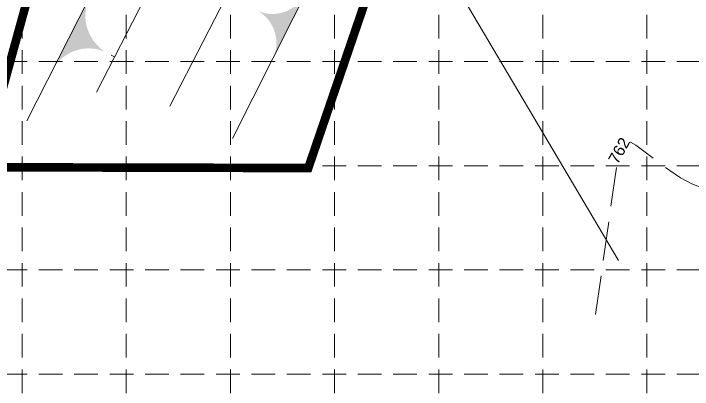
# Model space of a CAD drawing. Header units: feet. Extents: x 47819 to 50150, y 49272 to 50730.
# Drawn here: x 49308.6 to 49545.6, y 50177.1 to 50308.3 of the extents above; entities that cross this region are included whole.
import ezdxf
from ezdxf.enums import TextEntityAlignment as Align

# ---------------------------------------------------------------- set-up
doc = ezdxf.new("R2010")
doc.units = ezdxf.units.FT
doc.header["$MEASUREMENT"] = 0
doc.linetypes.add('DGN Style 3', pattern=[19.099317, 13.64237, -5.456948])
doc.linetypes.add('HIDDEN', pattern=[0.375, 0.25, -0.125])
doc.layers.add('GRID', color=254, linetype='HIDDEN')
for name, color, linetype, lineweight in [('Level 22', 1, 'Continuous', 0), ('Level 30', 1, 'Continuous', 0), ('Level 41', 1, 'Continuous', 0)]:
    doc.layers.add(name, color=color, linetype=linetype, lineweight=lineweight)
doc.styles.get("Standard").update_dxf_attribs({"font": 'ARIAL.TTF'})
doc.linetypes.add('{-8 SS-}', pattern='A,22,-11,[18,dgnlstyle-lstyle.shx,S=0.118456,R=0,X=0,Y=0],-11,22,-4,22,-4,22,-4', length=122)

msp = doc.modelspace()

# ---------------------------------------------------------------- hatches: boundary and pattern name
at = {"layer": 'Level 30', "linetype": 'Continuous', "lineweight": 0}
for points in [[(49335.79, 50315.35, 0.448686), (49342.71, 50293.79, 0.448688), (49322.04, 50288.2)], [(49398.69, 50291.61, 0.448696), (49392.6, 50309.86, 0.448688), (49410.69, 50315.8), (49408.65, 50311.17)]]:
    msp.add_hatch(color=5, dxfattribs=at).paths.add_polyline_path(points)

# ---------------------------------------------------------------- linework, layer by layer
at = {"layer": 'GRID', "color": 252, "linetype": 'HIDDEN', "lineweight": 0, "ltscale": 33}
for p, q in [((49311.62, 50691.48), (49311.62, 49418.72)), ((49347.98, 50691.48), (49347.98, 49418.72)), ((49384.34, 50691.48), (49384.34, 49418.72)), ((49420.7, 50691.48), (49420.7, 49418.72)), ((49457.06, 50691.48), (49457.06, 49418.72)), ((49493.42, 50691.48), (49493.42, 49418.72)), ((49529.78, 50691.48), (49529.78, 49418.72)), ((47857.22, 50291.52), (50111.54, 50291.52)), ((47857.22, 50255.16), (50111.54, 50255.16)), ((47857.22, 50218.8), (50111.54, 50218.8)), ((47857.22, 50182.44), (50111.54, 50182.44))]:
    msp.add_line(p, q, dxfattribs=at)
at = {"layer": 'Level 22', "color": 1, "linetype": 'DGN Style 3', "lineweight": 0, "const_width": 3}
msp.add_lwpolyline([(48470.84, 50360.63), (48893.66, 50363.72), (49328.47, 50367.91), (49297.31, 50254.65), (49411.53, 50254.38), (49452.15, 50373.14), (49647.66, 50389.79), (49803.44, 50403.95), (50068.94, 50405.65)], dxfattribs=at)
at = {"layer": 'Level 22', "color": 35, "linetype": 'DGN Style 3', "lineweight": 0, "flags": 128}
for points in [[(49585.19, 50238.8), (49553.87, 50246.01), (49549.54, 50247.24), (49545.41, 50248.89), (49541.48, 50250.97), (49537.75, 50253.47), (49525.87, 50262.34), (49524.03, 50263.36)], [(49519.13, 50254.54), (49511.39, 50200.14)]]:
    msp.add_lwpolyline(points, dxfattribs=at)
at = {"layer": 'Level 30', "color": 5, "linetype": 'Continuous', "lineweight": 0}
for p, q in [((49337.56, 50280.81), (49371.99, 50347.77)), ((49363.2, 50276.02), (49394.23, 50336.33)), ((49313.23, 50270.8), (49339.85, 50323.15)), ((49406.29, 50306.68), (49410.63, 50315.15)), ((49385.11, 50264.73), (49406.29, 50306.68)), ((49342.71, 50293.79), (49343.91, 50293.17))]:
    msp.add_line(p, q, dxfattribs=at)
at = {"layer": 'Level 41', "color": 40, "linetype": '{-8 SS-}', "lineweight": 0}
msp.add_line((49434.23, 50366.7), (49519.85, 50222.15), dxfattribs=at)

# ---------------------------------------------------------------- texts
at = {"layer": 'Level 22', "color": 35, "linetype": 'Continuous', "lineweight": 0}
msp.add_text('762', height=4, rotation=60.9408, dxfattribs=at).set_placement((49520.06, 50260.46), align=Align.MIDDLE_CENTER)

doc.saveas('drawing.dxf')
